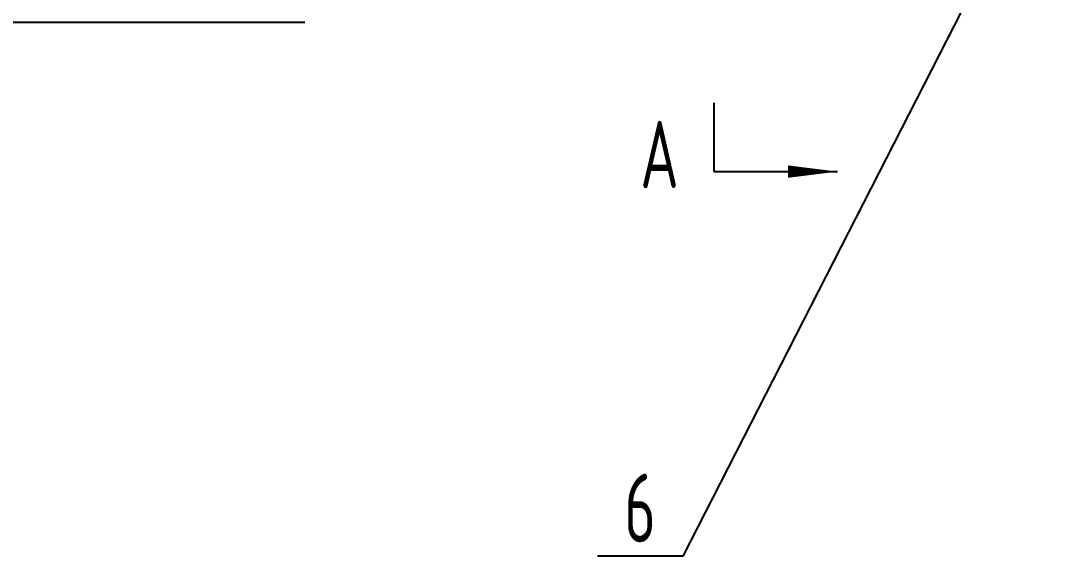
# Model space of a CAD drawing. Header units: millimetres. Extents: x 0 to 16800, y -462 to 11880.
# Drawn here: x 2325 to 3853, y 5031 to 5810 of the extents above; entities that cross this region are included whole.
import ezdxf
from ezdxf.enums import TextEntityAlignment as Align

# ---------------------------------------------------------------- set-up
doc = ezdxf.new("R2010")
doc.units = ezdxf.units.MM
doc.header["$LTSCALE"] = 400
doc.linetypes.add('F', pattern=[0.75, 0.5, -0.25])
doc.linetypes.add('K', pattern=[2.5, 1.25, -0.25, 0.25, -0.25, 0.25, -0.25])
for name, color, linetype in [('01', 7, 'Continuous'), ('02', 1, 'Continuous'), ('04', 2, 'F'), ('07', 6, 'K'), ('11', 3, 'Continuous')]:
    doc.layers.add(name, color=color, linetype=linetype)
doc.styles.get("Standard").update_dxf_attribs({"font": 'isocp', "width": 0.707, "bigfont": 'intecad.shx'})

# ---------------------------------------------------------------- blocks, each defined once
blk = doc.blocks.new('ERW')
at = {"layer": '07', "color": 6, "linetype": 'K'}
blk.add_line((36987.6, 2037.5), (35874, 2037.5), dxfattribs=at)
blk.add_spline([(35874, 2037.5), (35819.9, 3447.9), (35969.8, 4517.6), (36261.7, 4885), (36445.4, 5913.6), (37169.7, 6740)], degree=3, dxfattribs=at)

msp = doc.modelspace()

# ---------------------------------------------------------------- linework, layer by layer
at = {"layer": '01'}
msp.add_line((3332.9, 5690.9), (3332.9, 5590.9), dxfattribs=at)
at = {"layer": '02'}
for p, q in [((3852.7, 6135.7), (3287.7, 5031.3)), ((3332.9, 5590.9), (3512.9, 5590.9)), ((3287.7, 5031.3), (3163.7, 5031.3))]:
    msp.add_line(p, q, dxfattribs=at)
msp.add_lwpolyline([(3512.9, 5590.9, 0, 18, 0), (3440.9, 5590.9, 0, 0, 0)], format="xyseb", dxfattribs=at)

# ---------------------------------------------------------------- block references
at = {"layer": '04'}
msp.add_blockref('ERW', (-34249.5, 3770.4), dxfattribs=at)

# ---------------------------------------------------------------- texts
at = {"layer": '11', "width": 0.707}
msp.add_text('A', height=98, dxfattribs=at).set_placement((3226, 5537.5), align=Align.BOTTOM_LEFT)
msp.add_text('6', height=100, dxfattribs=at).set_placement((3225.7, 5051.3), align=Align.CENTER)

doc.saveas('drawing.dxf')
